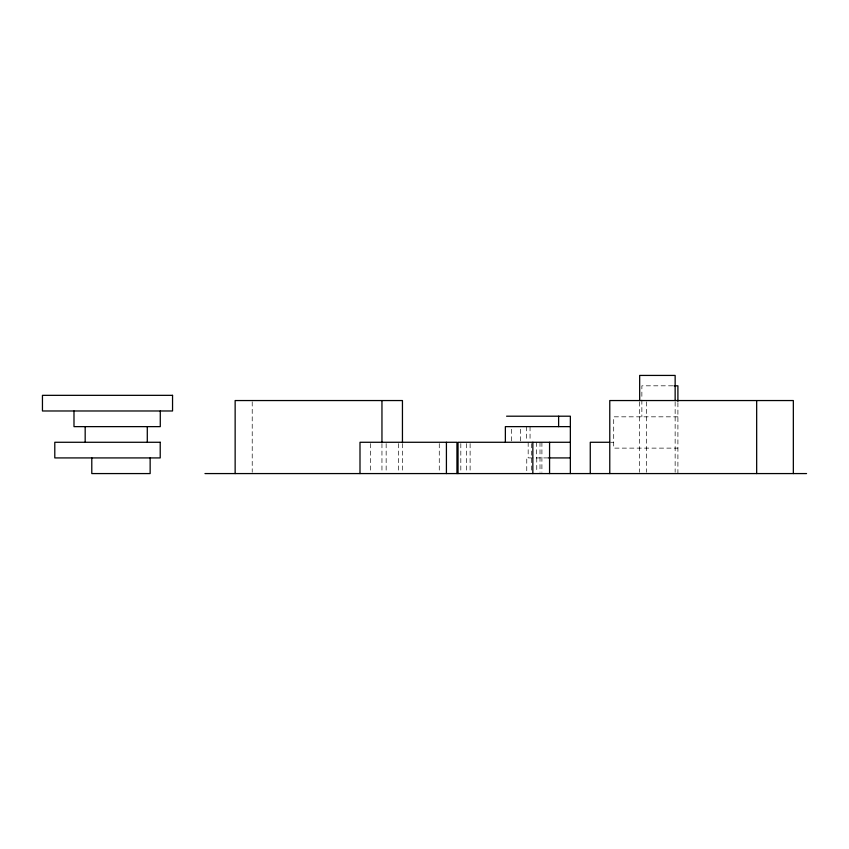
<?xml version="1.0" encoding="UTF-8"?>
<svg xmlns="http://www.w3.org/2000/svg" width="849" height="849" viewBox="0 0 849 849"><rect width="100%" height="100%" fill="white"/><g stroke="black" fill="none" stroke-linecap="round" stroke-linejoin="round"><path stroke-width="0.64" stroke-dasharray="4.25 3.18" d="M672.758 385.817L641.865 385.817L641.865 398.743M677.905 416.827L613.7 416.827L613.7 448.123L677.905 448.123M611.089 442.276L613.7 442.276M547.945 457.919L526.762 457.919L526.762 472.267M677.905 402.617L677.905 473.572M675.146 401.959L675.146 472.246M646.439 401.853L646.439 472.267M641.865 400.038L641.865 416.827M639.668 401.959L639.668 472.246M541.906 442.276L541.906 472.267M540.006 442.276L540.006 472.267M536.759 457.919L536.759 472.267M536.557 442.276L536.557 457.919M531.495 443.581L531.495 472.267M530.052 426.633L530.052 440.971M528.174 442.276L528.174 457.919M526.645 426.633L526.645 440.971M520.437 429.233L520.437 440.971M511.342 429.233L511.342 440.971M470.113 443.581L470.113 472.267M466.398 443.581L466.398 472.267M460.816 443.581L460.816 472.267M439.273 443.581L439.273 472.267M402.447 443.581L402.447 472.267M398.659 443.581L398.659 472.267M386.157 443.581L386.157 472.267M381.954 443.581L381.954 472.267M370.366 443.581L370.366 472.267M252.217 401.853L252.217 472.267"/><path stroke-width="1.27" d="M674.042 385.817L677.905 385.817L677.905 401.322M506.577 416.201L570.358 416.201L570.358 473.572M570.358 426.633L505.367 426.633L505.367 442.276M570.358 442.276L458.036 442.276L458.036 473.572M609.794 442.276L590.267 442.276L590.267 473.572M548.39 457.919L570.358 457.919M204.97 473.572L806.55 473.572M793.337 473.572L793.337 400.548L609.773 400.548L609.773 473.572M756.671 400.548L756.671 473.572M675.146 400.632L675.146 375.428L639.668 375.428L639.668 400.632M558.621 416.201L558.621 426.633M549.568 442.276L549.568 473.572M532.843 442.276L532.843 473.572M456.953 473.572L456.953 442.276L359.997 442.276L359.997 473.572M446.415 442.276L446.415 473.572M402.447 442.276L402.447 400.548L235.141 400.548L235.141 473.572M381.954 400.548L381.954 442.276M160.281 410.98L160.281 426.633L73.99 426.633L73.99 410.98M150.146 457.919L150.146 473.572L91.788 473.572L91.788 457.919M147.291 426.633L147.291 442.276M85.176 426.633L85.176 442.276M172.549 395.337L42.45 395.337L42.45 410.98L172.549 410.98L172.549 395.337M160.217 442.276L54.792 442.276L54.792 457.919L160.217 457.919L160.217 442.276"/></g></svg>
